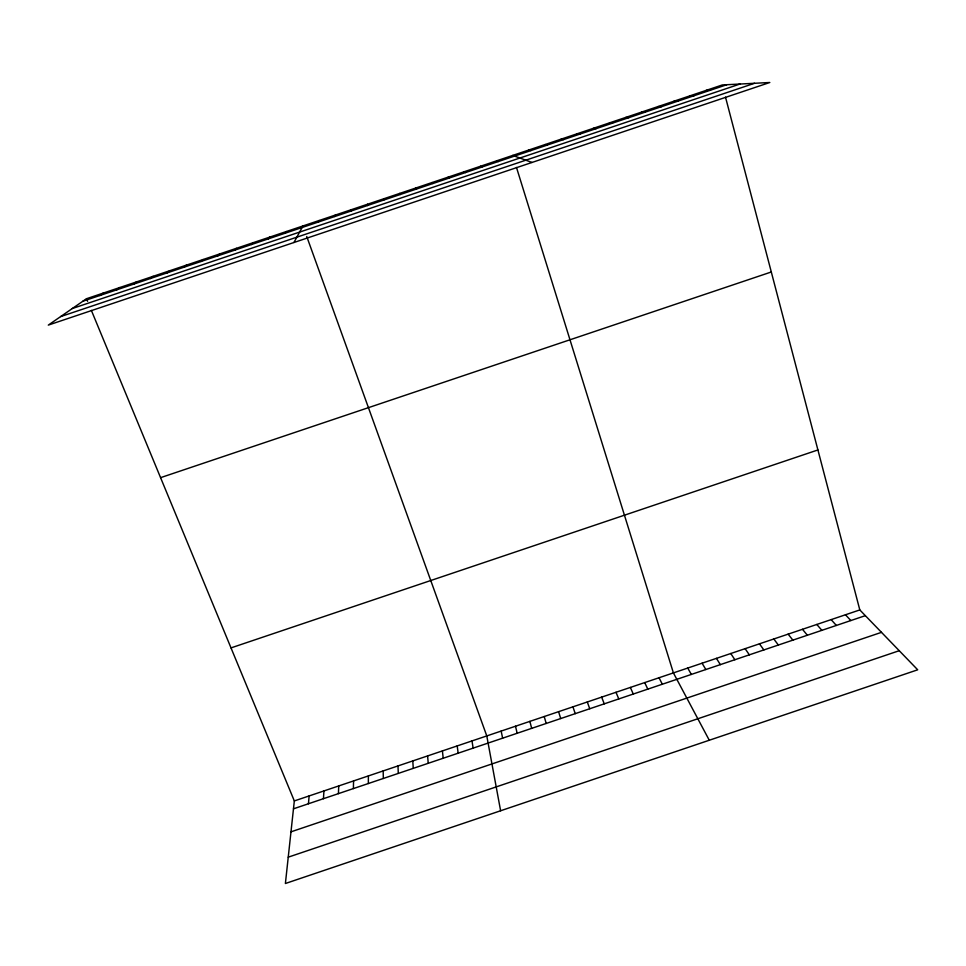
<?xml version="1.0" encoding="UTF-8"?>
<svg xmlns="http://www.w3.org/2000/svg" width="966" height="966" viewBox="0 0 966 966"><rect width="100%" height="100%" fill="white"/><g stroke="black" fill="none" stroke-linecap="round" stroke-linejoin="round"><path stroke-width="1.45" d="M368.348 783.523L368.372 775.915M367.491 205.529L367.527 204.237M353.375 788.582L353.568 780.926M338.402 793.641L338.752 785.926M323.429 798.701L323.948 790.925M308.444 803.76L309.132 795.924M91.372 310.4L294.328 800.935L285.393 883.504L917.7 669.8L859.812 609.932L725.514 97.155M351.153 211.023L351.382 209.67M334.804 216.517L335.238 215.092M318.442 222.023L319.094 220.526M293.93 242.514L302.95 225.959M285.248 233.18L286.31 231.55M268.391 238.844L269.671 237.141M251.546 244.519L253.032 242.744M234.69 250.182L236.38 248.334M217.833 255.845L219.741 253.925M200.976 261.52L203.089 259.528M184.12 267.184L186.45 265.119M167.251 272.847L169.799 270.721M150.394 278.522L153.147 276.324M133.525 284.197L136.496 281.915M116.669 289.86L119.844 287.518M99.8 295.536L103.193 293.121M86.529 298.711L48.3 325.107L769.805 82.496L722.314 84.948L86.529 298.711L87.604 301.307M160.573 477.663L771.303 271.989M231.007 647.896L817.912 449.951M294.328 800.935L859.812 609.932M293.471 808.82L865.343 615.656M290.983 831.835L881.475 632.344M288.242 857.168L899.237 650.71M82.931 301.199L726.794 84.718M72.353 308.504L739.932 84.042M60.617 316.606L754.506 83.293M706.206 90.369L710.481 90.212M690.098 95.791L694.156 95.694M673.978 101.201L677.842 101.176M657.858 106.622L661.517 106.671M641.738 112.044L645.191 112.153M625.63 117.466L628.878 117.647M609.498 122.887L612.553 123.129M593.378 128.309L596.215 128.623M577.257 133.731L579.89 134.117M561.137 139.152L563.564 139.599M545.005 144.574L547.227 145.093M528.873 149.996L530.902 150.587M512.753 155.417L532.012 162.457M496.621 160.839L498.227 161.576M480.488 166.261L481.889 167.058M464.356 171.682L465.552 172.552M448.224 177.116L449.214 178.046M845.479 614.774L850.853 620.546M831.146 619.617L836.351 625.449M816.813 624.459L821.861 630.339M802.48 629.301L807.359 635.242M788.135 634.143L792.857 640.132M432.08 182.538L432.877 183.54M773.802 638.985L778.355 645.034M759.457 643.827L763.852 649.937M745.112 648.669L749.35 654.827M730.779 653.511L734.848 659.73M716.434 658.365L720.346 664.632M702.089 663.207L705.832 669.523M687.744 668.049L691.33 674.425M415.948 187.959L416.527 189.034M709.273 740.234L673.399 672.891L516.484 167.444M659.041 677.746L662.314 684.23M644.696 682.588L647.8 689.132M630.351 687.442L633.285 694.035M615.994 692.284L618.771 698.937M601.637 697.126L604.257 703.84M587.292 701.98L589.743 708.742M306.741 236.501L486.779 735.923L500.617 810.764M572.935 706.822L575.229 713.645M399.803 193.393L400.19 194.54M558.577 711.676L560.715 718.547M544.22 716.53L546.188 723.449M529.863 721.373L531.674 728.352M515.506 726.227L517.148 733.266M501.149 731.081L502.634 738.169M471.988 740.922L473.135 748.131M383.671 198.815L383.84 200.034M457.184 745.921L458.174 753.178M442.392 750.92L443.213 758.238M427.588 755.919L428.24 763.297M412.784 760.918L413.267 768.356M397.98 765.917L398.294 773.404M383.176 770.916L383.321 778.463"/></g></svg>
